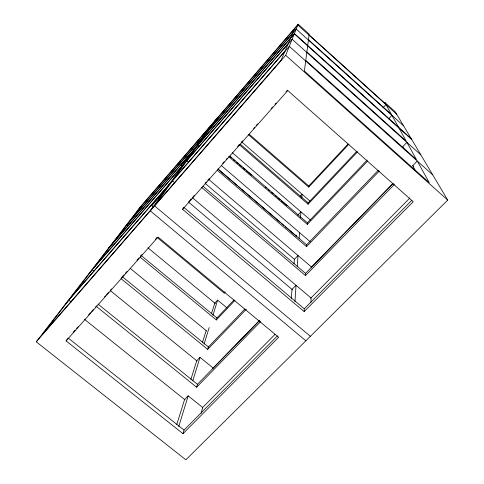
<?xml version="1.0" encoding="UTF-8"?>
<svg xmlns="http://www.w3.org/2000/svg" width="484" height="484" viewBox="0 0 484 484"><rect width="100%" height="100%" fill="white"/><g stroke="black" fill="none" stroke-linecap="round" stroke-linejoin="round"><path stroke-width="0.73" d="M310.952 302.476L311.024 297.962L192.68 197.908M183.478 207.842L182.613 209.33L304.164 311.581L304.267 308.792L411.836 200.273M201.447 187.241L305.483 275.602L305.561 273.381L393.111 183.539M217.286 170.259L306.541 246.646L306.608 244.837L378.276 170.289M228.629 156.592L307.358 224.364L307.413 222.84L367.126 160.089M239.096 144.498L308.096 204.212L308.139 202.923L356.666 151.462M248.298 134.594L308.719 187.114L308.762 186.019L348.026 144.044M294.956 301.592L296.033 285.288L292.015 289.408L291.308 298.398M297.267 266.66L298.011 255.516L294.375 259.291L294.018 263.804M299.13 238.564L299.529 232.526M300.51 217.733L300.903 211.829L297.835 215.084M301.822 197.92L302.07 194.217L300.183 196.238M296.141 236.718L296.256 235.242M305.688 61.026L304.388 71.063L429.272 182.68L417.262 161.015L412.725 165.661L415.157 170.362M306.808 52.423L305.779 60.361L416.464 159.575L406.905 142.338L402.857 146.549L403.868 148.509M308.411 40.057L306.874 51.891L406.264 141.177L391.937 115.337L388.579 118.895M309.046 35.157L308.459 39.688L391.483 114.526L385.972 104.58L382.886 107.871M201.15 413.245L202.675 407.492L188.179 395.851L184.585 399.53L176.702 424.698M67.724 338.582L66.108 340.918L182.982 433.676L184.029 430.088L277.392 335.908M96.352 306.42L196.607 387.212L197.454 384.32L259.726 320.42M121.054 278.663L207.709 349.363L208.404 346.98L244.928 308.992M140.293 257.331L216.336 319.954L216.923 317.94L234.068 299.917M156.937 237.263L224.195 293.141L224.534 291.997M178.735 426.567L188.179 395.851M192.795 380.829L200.013 357.361L213.142 368.034M204.079 344.124L209.179 327.541M212.948 315.278L217.606 300.128L227.05 307.945M190.896 379.389L196.728 360.774L200.013 357.361M202.385 342.733L206.16 330.681M211.472 313.711L214.793 303.111L217.606 300.128M36.27 341.837L285.693 55.309L298.186 24.2L309.179 34.128L309.088 34.842L385.591 103.891L384.713 102.318L395.301 111.877L447.73 200.098L185.862 459.8L36.27 341.837L141.286 205.785L213.843 122.113M284.919 51.371L281.071 60.24L155.987 203.958M288.222 43.772L285.173 50.784L173.581 179.28M292.959 32.851L288.422 43.3L187.695 159.478M294.835 28.526L293.098 32.525L208.308 130.553M257.839 71.196L258.16 70.694M153.259 207.116L151.637 205.761L155.836 199.983M182.135 166.29L181.004 165.328L183.847 161.408M203.219 137.226L202.106 136.27L204.139 133.469M179.715 161.602L180.429 160.652M298.186 24.2L216.59 118.931M138.273 209.681L297.841 25.047L396.747 114.309M202.106 136.27L211.411 125.507M205.343 133.977L127.849 223.566L140.82 206.735L141.945 207.672M124.073 228.085L296.226 29.076L403.62 125.864M108.664 248.05L294.447 33.511L411.152 138.545M107.406 249.677L294.296 33.874L411.769 139.586M181.004 165.328L191.912 152.732M184.204 163.501L93.708 267.87L126.802 224.933L127.951 225.889M89.08 273.418L292.142 39.246L420.85 154.862M169.739 183.696L70.658 297.781L92.244 269.769L93.963 271.167M65.425 304.067L289.299 46.337L432.756 174.906M151.637 205.761L164.717 190.708M151.716 208.864L42.277 334.607L68.867 300.104L71.215 301.986M73.114 332.363L75.111 330.106M76.605 328.418L78.105 326.724M88.578 314.89L90.575 312.634M91.573 311.508L93.569 309.252M95.566 307.001L96.558 305.87M104.544 296.855L105.542 295.724M106.54 294.599L108.531 292.342M110.527 290.091L111.526 288.96M121.502 277.689L123.995 274.876M125.495 273.182L126.99 271.494M136.966 260.217L138.962 257.966M140.457 256.272L141.957 254.584M155.424 239.368L156.919 237.674M188.754 201.707L191.253 198.888M192.747 197.2L194.241 195.506M205.222 183.103L206.22 181.978M207.715 180.29L209.215 178.596M222.682 163.374L224.183 161.686M226.179 159.43L227.177 158.298M237.656 146.464L239.653 144.208M241.147 142.514L242.641 140.826M253.622 128.423L254.62 127.298M256.115 125.604L257.615 123.91M271.082 108.694L272.583 107M275.075 104.181L276.074 103.056M286.056 91.778L287.55 90.091M66.108 340.918L158.068 237.051L278.669 337.269L182.982 433.676M182.613 209.33L287.792 90.538L413.221 201.707L304.164 311.581M308.719 187.114L348.928 144.159M224.195 293.141L225.229 292.046M308.096 204.212L357.585 151.746M216.336 319.954L235.012 300.34M307.358 224.364L367.58 161.118M207.709 349.363L246.308 309.246M306.541 246.646L379.329 170.997M212.482 368.711L259.376 320.583M311.043 267.561L393.002 183.442M196.607 387.212L260.652 321.558M305.483 275.602L394.339 184.513M202.251 407.915L274.948 334.432M310.704 298.289L409.936 197.968M68.129 337.995L184.029 430.088M84.264 319.162L184.942 399.814M97.986 304.091L197.454 384.32M110.189 290.539L196.952 360.949M122.379 276.745L208.404 346.98M130.154 268.317L206.571 330.947M140.844 255.231L216.923 317.94M147.929 247.808L215.422 303.625M310.389 336.301L154.596 205.912L217.818 117.207L215.102 120.353L150.294 210.855L305.864 340.79M183.763 207.346L304.267 308.792M172.479 180.822L174.784 182.777M188.79 202.306L292.572 289.88M205.107 183.345L294.683 259.557M202.917 186.152L305.561 273.381M186.8 160.73L188.524 162.201M208.64 179.346L311.539 267.047M197.781 145.327L198.924 146.307M221.297 165.498L310.214 241.752M218.018 168.983L306.608 244.837M218.042 169.176L236.954 185.366M238.098 186.352L240.391 188.312M241.54 189.292L280.508 222.658M281.652 223.644L283.945 225.604M285.094 226.585L295.978 235.908M207.678 131.436L208.822 132.422M232.259 152.635L310.589 220.184M229.821 156.023L307.413 222.84M230.402 157.01L231.546 157.996M233.258 159.472L234.97 160.948M236.682 162.418L238.394 163.894M239.538 164.881L241.825 166.847M242.968 167.833L245.249 169.799M246.392 170.779L251.535 175.208M265.244 187.012L266.382 187.998M268.1 189.474L269.812 190.944M271.524 192.42L273.236 193.896M274.948 195.373L276.666 196.849M277.804 197.835L280.091 199.801M281.234 200.781L286.945 205.7M240.203 144.111L308.139 202.923M216.052 119.687L217.195 120.679M241.758 141.963L309.833 200.939M249.23 134.256L308.762 186.019M412.725 165.661L413.832 166.653M285.693 55.309L447.73 200.098M209.62 127.328L205.851 131.733L209.62 127.328M190.055 154.523L185.596 159.732L190.055 154.523M162.908 192.257L157.554 198.561L162.908 192.257"/></g></svg>
